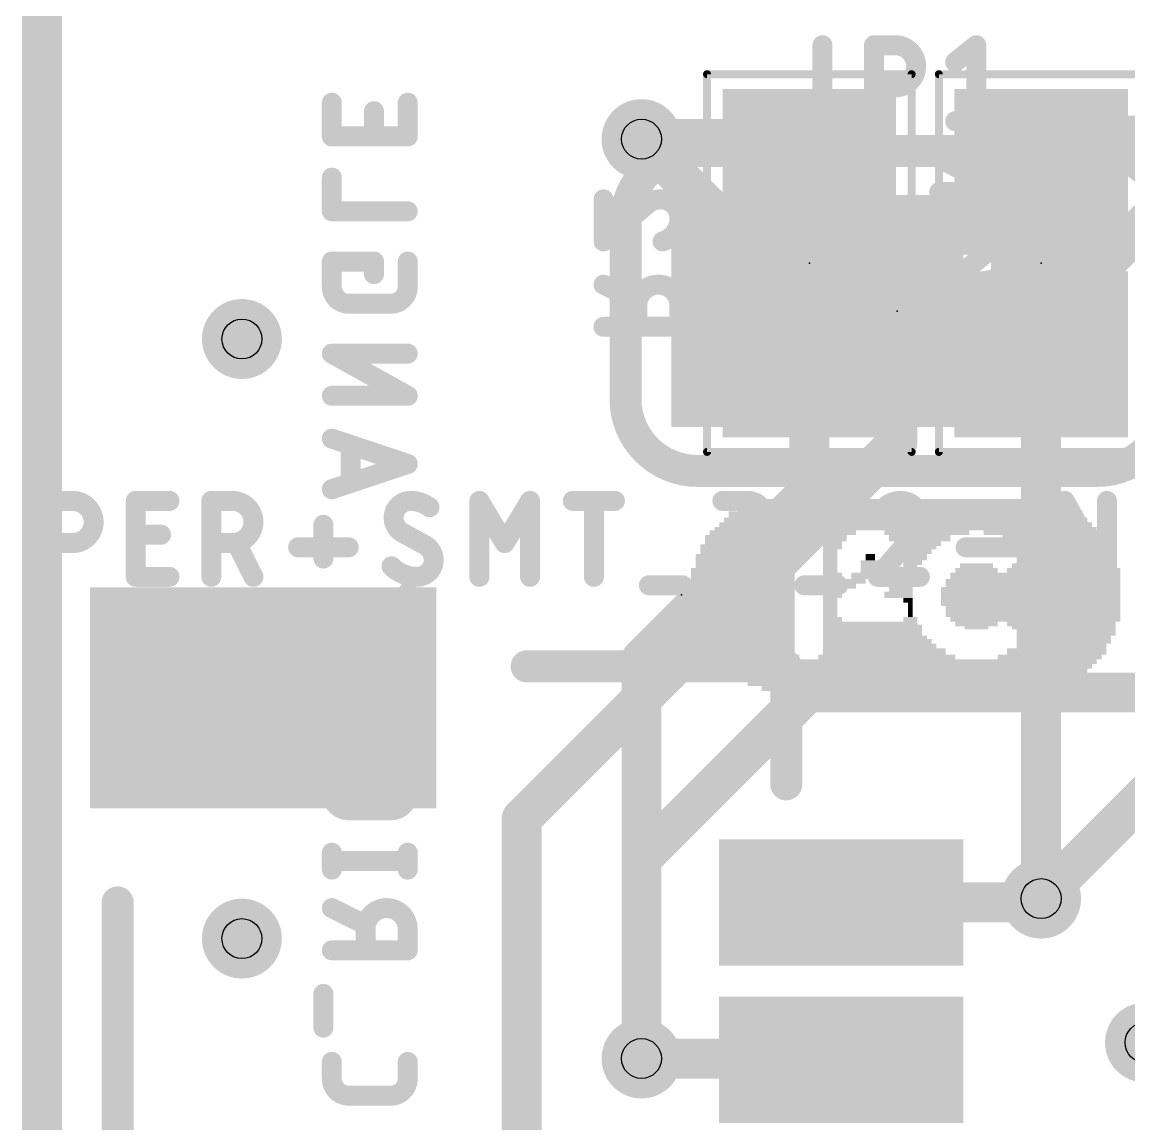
# Model space of a CAD drawing. Extents: x -28.7 to 57.9, y -15.3 to 34.1.
# Drawn here: x -0.13 to 6.91, y 12.79 to 19.79 of the extents above; entities that cross this region are included whole.
import ezdxf

# ---------------------------------------------------------------- set-up
doc = ezdxf.new("R2010")
doc.units = 0
for name, color, linetype in [('1', 12, 'CONTINUOUS'), ('16', 53, 'CONTINUOUS'), ('18', 110, 'CONTINUOUS'), ('20', 53, 'CONTINUOUS'), ('21', 41, 'CONTINUOUS'), ('22', 40, 'CONTINUOUS'), ('23', 53, 'CONTINUOUS'), ('24', 53, 'CONTINUOUS'), ('25', 253, 'CONTINUOUS'), ('26', 253, 'CONTINUOUS'), ('27', 253, 'CONTINUOUS'), ('28', 253, 'CONTINUOUS'), ('29', 253, 'CONTINUOUS'), ('30', 253, 'CONTINUOUS'), ('32', 253, 'CONTINUOUS'), ('36', 253, 'CONTINUOUS'), ('40', 132, 'CONTINUOUS'), ('44', 253, 'CONTINUOUS'), ('52', 253, 'CONTINUOUS')]:
    doc.layers.add(name, color=color, linetype=linetype)

# ---------------------------------------------------------------- blocks, each defined once
blk = doc.blocks.new('RECT')
blk.add_solid([(-0.5, -0.5), (0.5, -0.5), (-0.5, 0.5), (0.5, 0.5)])
blk = doc.blocks.new('ROUNDV')
at = {"const_width": 0.5}
blk.add_lwpolyline([(0, -0.25, 1), (0, 0.25, 1), (0, -0.25)], format="xyb", dxfattribs=at)

msp = doc.modelspace()

# ---------------------------------------------------------------- linework, layer by layer
at = {"layer": '1', "const_width": 0.254}
for points in [[(0, 0), (0, 25.4)], [(4.4196, 18.4404), (3.81, 19.05)], [(6.4516, 17.9578), (7.366, 18.8722)], [(4.4196, 17.9578), (4.4196, 18.4404)], [(5.4356, 17.9578), (4.4196, 17.9578)], [(5.4356, 17.9578), (4.4196, 17.9578)], [(5.4356, 17.9578), (4.4196, 17.9578)], [(5.4356, 17.9578), (6.4516, 17.9578)], [(5.4356, 17.9578), (6.4516, 17.9578)], [(5.4356, 17.9578), (5.4356, 17.1196)], [(5.4356, 17.1196), (3.048, 14.732)], [(4.8658, 15.5338), (3.81, 14.478)], [(11.3902, 15.5338), (4.8658, 15.5338)], [(7.0502, 14.9242), (6.35, 14.224)], [(3.048, 14.732), (3.048, 12.446)], [(3.81, 14.478), (3.81, 13.208)]]:
    msp.add_lwpolyline(points, dxfattribs=at)
at = {"layer": '1', "const_width": 0.127}
for points in [[(3.8549, 19.0949, 1), (3.7651, 19.0051)], [(4.4831, 18.4404, 1), (4.3561, 18.4404)], [(4.3747, 18.3955, 1), (4.4645, 18.4853)], [(4.4196, 18.0213, 1), (4.4196, 17.8943)], [(4.4196, 18.0213, 1), (4.4196, 17.8943)], [(4.4196, 18.0213, 1), (4.4196, 17.8943)], [(5.4356, 18.0213, 1), (5.4356, 17.8943)], [(5.4356, 18.0213, 1), (5.4356, 17.8943)], [(5.4991, 17.9578, 1), (5.3721, 17.9578)], [(5.4356, 17.8943, 1), (5.4356, 18.0213)], [(5.4356, 17.8943, 1), (5.4356, 18.0213)], [(5.4356, 17.8943, 1), (5.4356, 18.0213)], [(6.4516, 17.8943, 1), (6.4516, 18.0213)], [(6.4516, 17.8943, 1), (6.4516, 18.0213)], [(4.3561, 17.9578, 1), (4.4831, 17.9578)], [(6.4067, 18.0027, 1), (6.4965, 17.9129)], [(5.4805, 17.0747, 1), (5.3907, 17.1645)], [(5.3721, 17.1196, 1), (5.4991, 17.1196)], [(4.8658, 15.5973, 1), (4.8658, 15.4703)], [(4.9107, 15.4888, 1), (4.8208, 15.5787)], [(3.1115, 14.732, 1), (2.9845, 14.732)], [(3.0031, 14.7769, 1), (3.0929, 14.6871)], [(3.8735, 14.478, 1), (3.7465, 14.478)], [(3.7651, 14.5229, 1), (3.8549, 14.4331)], [(6.3051, 14.2689, 1), (6.3949, 14.1791)], [(3.7465, 13.208, 1), (3.8735, 13.208)]]:
    msp.add_lwpolyline(points, format="xyb", dxfattribs=at)
at = {"layer": '16', "const_width": 0.254}
for points in [[(0, 0), (0, 25.4)], [(3.81, 19.05), (4.6694, 19.05)], [(4.6694, 19.05), (4.8768, 18.8426)], [(6.5786, 19.0712), (6.35, 18.8426)], [(7.3448, 19.0712), (6.5786, 19.0712)], [(4.8768, 17.6826), (4.8768, 16.8148)], [(6.35, 17.6826), (6.35, 14.224)], [(4.8768, 16.8148), (3.81, 15.748)], [(3.81, 15.748), (3.81, 13.208)], [(6.326, 14.2), (5.08, 14.2)], [(6.35, 14.224), (6.326, 14.2)], [(3.81, 13.208), (5.072, 13.208)], [(5.072, 13.208), (5.08, 13.2)]]:
    msp.add_lwpolyline(points, dxfattribs=at)
at = {"layer": '16', "const_width": 0.127}
for points in [[(3.81, 19.1135, 1), (3.81, 18.9865)], [(4.7143, 19.0949, 1), (4.6245, 19.0051)], [(4.6694, 18.9865, 1), (4.6694, 19.1135)], [(6.5786, 19.1347, 1), (6.5786, 19.0077)], [(6.6235, 19.0263, 1), (6.5337, 19.1161)], [(4.8319, 18.7977, 1), (4.9217, 18.8875)], [(6.3051, 18.8875, 1), (6.3949, 18.7977)], [(4.9403, 17.6826, 1), (4.8133, 17.6826)], [(6.4135, 17.6826, 1), (6.2865, 17.6826)], [(4.9217, 16.7699, 1), (4.8319, 16.8597)], [(4.8133, 16.8148, 1), (4.9403, 16.8148)], [(3.8735, 15.748, 1), (3.7465, 15.748)], [(3.7651, 15.7929, 1), (3.8549, 15.7031)], [(5.08, 14.2635, 1), (5.08, 14.1365)], [(6.2811, 14.2449, 1), (6.3709, 14.1551)], [(6.2865, 14.224, 1), (6.4135, 14.224)], [(6.3949, 14.1791, 1), (6.3051, 14.2689)], [(6.326, 14.1365, 1), (6.326, 14.2635)], [(3.81, 13.2715, 1), (3.81, 13.1445)], [(5.1169, 13.2529, 1), (5.0271, 13.1631)], [(5.0351, 13.1551, 1), (5.1249, 13.2449)], [(5.072, 13.1445, 1), (5.072, 13.2715)], [(3.7465, 13.208, 1), (3.8735, 13.208)]]:
    msp.add_lwpolyline(points, format="xyb", dxfattribs=at)
at = {"layer": '20', "const_width": 0.2032}
msp.add_lwpolyline([(0, 25.4), (0, 0)], dxfattribs=at)
at = {"layer": '21'}
for points, const_width in [([(4.1656, 18.9738, 0.4142), (3.7084, 18.5166)], 0.2032), ([(4.1656, 19.0246, 1), (4.1656, 18.923)], 0.1016), ([(4.1656, 18.923, 1), (4.1656, 19.0246)], 0.1016), ([(7.1628, 18.5166, 0.4142), (6.7056, 18.9738)], 0.2032), ([(6.7056, 19.0246, 1), (6.7056, 18.923)], 0.1016), ([(6.7056, 18.923, 1), (6.7056, 19.0246)], 0.1016), ([(3.7592, 18.5166, 1), (3.6576, 18.5166)], 0.1016), ([(3.6576, 18.5166, 1), (3.7592, 18.5166)], 0.1016), ([(3.7084, 17.399, 0.4142), (4.1656, 16.9418)], 0.2032), ([(3.7592, 17.399, 1), (3.6576, 17.399)], 0.1016), ([(3.6576, 17.399, 1), (3.7592, 17.399)], 0.1016), ([(6.7056, 16.9418, 0.4142), (7.1628, 17.399)], 0.2032), ([(4.1656, 16.9926, 1), (4.1656, 16.891)], 0.1016), ([(4.1656, 16.891, 1), (4.1656, 16.9926)], 0.1016), ([(6.7056, 16.9926, 1), (6.7056, 16.891)], 0.1016), ([(6.7056, 16.891, 1), (6.7056, 16.9926)], 0.1016)]:
    msp.add_lwpolyline(points, format="xyb", dxfattribs=dict(at, const_width=const_width))
at = {"layer": '21', "const_width": 0.2032}
for points in [[(4.1656, 18.9738), (6.7056, 18.9738)], [(3.7084, 17.399), (3.7084, 18.5166)], [(6.7056, 16.9418), (4.1656, 16.9418)]]:
    msp.add_lwpolyline(points, dxfattribs=at)
at = {"layer": '22', "const_width": 0.2032}
for points in [[(4.73, 15.7), (3.08, 15.7)], [(4.73, 14.95), (4.73, 15.7)], [(0.48, 11.2), (0.48, 14.2)]]:
    msp.add_lwpolyline(points, dxfattribs=at)
at = {"layer": '22', "const_width": 0.1016}
for points in [[(3.08, 15.7508, 1), (3.08, 15.6492)], [(4.7808, 15.7, 1), (4.6792, 15.7)], [(4.73, 15.6492, 1), (4.73, 15.7508)], [(4.6792, 14.95, 1), (4.7808, 14.95)], [(0.5308, 14.2, 1), (0.4292, 14.2)]]:
    msp.add_lwpolyline(points, format="xyb", dxfattribs=at)
at = {"layer": '23'}
for p in [(5.4356, 17.9578), (4.064, 16.1544)]:
    msp.add_point(p, dxfattribs=at)
at = {"layer": '24'}
for p in [(4.8768, 18.2626), (6.35, 18.2626)]:
    msp.add_point(p, dxfattribs=at)
at = {"layer": '25'}
for points, const_width in [([(4.992, 19.6469, 1), (4.9285, 19.6469)], 0.0635), ([(5.3197, 19.6469, 1), (5.2562, 19.6469)], 0.0635), ([(5.288, 19.6787, 1), (5.288, 19.6152)], 0.0635), ([(5.422, 19.3788, 1), (5.422, 19.6469)], 0.127), ([(5.422, 19.6787, 1), (5.422, 19.6152)], 0.0635), ([(5.422, 19.6152, 1), (5.422, 19.6787)], 0.0635), ([(5.9695, 19.6469, 1), (5.906, 19.6469)], 0.0635), ([(5.9576, 19.6221, 1), (5.9179, 19.6717)], 0.0635), ([(5.7839, 19.5644, 1), (5.8235, 19.5149)], 0.0635), ([(5.288, 19.4105, 1), (5.288, 19.347)], 0.0635), ([(5.422, 19.4105, 1), (5.422, 19.347)], 0.0635), ([(5.422, 19.347, 1), (5.422, 19.4105)], 0.0635), ([(4.853, 19.1643, 0.4142), (4.9603, 19.2715)], 0.127), ([(4.992, 19.2715, 1), (4.9285, 19.2715)], 0.0635), ([(4.9285, 19.2715, 1), (4.992, 19.2715)], 0.0635), ([(4.7994, 19.196, 1), (4.7994, 19.1326)], 0.0635), ([(4.853, 19.196, 1), (4.853, 19.1326)], 0.0635), ([(4.853, 19.1326, 1), (4.853, 19.196)], 0.0635), ([(5.8037, 19.196, 1), (5.8037, 19.1326)], 0.0635), ([(6.0718, 19.1326, 1), (6.0718, 19.196)], 0.0635), ([(5.2562, 19.1643, 1), (5.3197, 19.1643)], 0.0635), ([(5.906, 19.1643, 1), (5.9695, 19.1643)], 0.0635)]:
    msp.add_lwpolyline(points, format="xyb", dxfattribs=dict(at, const_width=const_width))
at = {"layer": '25', "const_width": 0.127}
for points in [[(4.9603, 19.6469), (4.9603, 19.2715)], [(5.288, 19.1643), (5.288, 19.6469)], [(5.288, 19.6469), (5.422, 19.6469)], [(5.8037, 19.5397), (5.9377, 19.6469)], [(5.9377, 19.6469), (5.9377, 19.1643)], [(5.422, 19.3788), (5.288, 19.3788)], [(4.853, 19.1643), (4.7994, 19.1643)], [(5.8037, 19.1643), (6.0718, 19.1643)]]:
    msp.add_lwpolyline(points, dxfattribs=at)
at = {"layer": '26', "const_width": 0.127}
for points in [[(3.5687, 18.3997), (3.5687, 18.6678)], [(5.0419, 18.3997), (5.0419, 18.6678)], [(3.8368, 18.6276), (3.5687, 18.3997)], [(5.5245, 18.5337), (5.0419, 18.5337)], [(5.4173, 18.3997), (5.5245, 18.5337)], [(3.5687, 18.1255), (3.7832, 18.0183)], [(5.0419, 18.1255), (5.2564, 18.0183)], [(3.7832, 17.9915), (3.7832, 17.8574)], [(4.0513, 17.8574), (4.0513, 17.9915)], [(5.2564, 17.9915), (5.2564, 17.8574)], [(5.5245, 17.8574), (5.5245, 17.9915)], [(3.5687, 17.8574), (4.0513, 17.8574)], [(5.0419, 17.8574), (5.5245, 17.8574)]]:
    msp.add_lwpolyline(points, dxfattribs=at)
at = {"layer": '26'}
for points, const_width in [([(3.6005, 18.6678, 1), (3.537, 18.6678)], 0.0635), ([(3.9306, 18.6678, 0.2053), (3.8368, 18.6276)], 0.127), ([(4.0513, 18.5471, 0.4142), (3.9306, 18.6678)], 0.127), ([(3.9306, 18.6995, 1), (3.9306, 18.636)], 0.0635), ([(3.9306, 18.636, 1), (3.9306, 18.6995)], 0.0635), ([(5.0736, 18.6678, 1), (5.0102, 18.6678)], 0.0635), ([(3.8138, 18.6495, 1), (3.8598, 18.6057)], 0.0635), ([(3.8574, 18.6034, 1), (3.8162, 18.6518)], 0.0635), ([(3.9441, 18.3997, 0.3252), (4.0513, 18.5471)], 0.127), ([(4.083, 18.5471, 1), (4.0196, 18.5471)], 0.0635), ([(4.0196, 18.5471, 1), (4.083, 18.5471)], 0.0635), ([(5.0419, 18.5655, 1), (5.0419, 18.502)], 0.0635), ([(5.5493, 18.5139, 1), (5.4997, 18.5536)], 0.0635), ([(5.5245, 18.502, 1), (5.5245, 18.5655)], 0.0635), ([(3.5481, 18.4239, 1), (3.5893, 18.3755)], 0.0635), ([(3.537, 18.3997, 1), (3.6005, 18.3997)], 0.0635), ([(3.9343, 18.4299, 1), (3.9538, 18.3695)], 0.0635), ([(5.0102, 18.3997, 1), (5.0736, 18.3997)], 0.0635), ([(5.3925, 18.4195, 1), (5.442, 18.3798)], 0.0635), ([(3.5829, 18.1539, 1), (3.5545, 18.0971)], 0.0635), ([(4.0513, 17.9915, 1), (3.7832, 17.9915)], 0.127), ([(5.0561, 18.1539, 1), (5.0277, 18.0971)], 0.0635), ([(5.5245, 17.9915, 1), (5.2564, 17.9915)], 0.127), ([(3.8149, 17.9915, 1), (3.7514, 17.9915)], 0.0635), ([(3.7514, 17.9915, 1), (3.8149, 17.9915)], 0.0635), ([(3.769, 17.9899, 1), (3.7974, 18.0467)], 0.0635), ([(4.0831, 17.9915, 1), (4.0196, 17.9915)], 0.0635), ([(4.0196, 17.9915, 1), (4.0831, 17.9915)], 0.0635), ([(5.2881, 17.9915, 1), (5.2246, 17.9915)], 0.0635), ([(5.2246, 17.9915, 1), (5.2881, 17.9915)], 0.0635), ([(5.2422, 17.9899, 1), (5.2706, 18.0467)], 0.0635), ([(5.5563, 17.9915, 1), (5.4928, 17.9915)], 0.0635), ([(5.4928, 17.9915, 1), (5.5563, 17.9915)], 0.0635), ([(3.5687, 17.8892, 1), (3.5687, 17.8257)], 0.0635), ([(3.7514, 17.8574, 1), (3.8149, 17.8574)], 0.0635), ([(4.0196, 17.8574, 1), (4.0831, 17.8574)], 0.0635), ([(4.0513, 17.8257, 1), (4.0513, 17.8892)], 0.0635), ([(5.0419, 17.8892, 1), (5.0419, 17.8257)], 0.0635), ([(5.2246, 17.8574, 1), (5.2881, 17.8574)], 0.0635), ([(5.4928, 17.8574, 1), (5.5563, 17.8574)], 0.0635), ([(5.5245, 17.8257, 1), (5.5245, 17.8892)], 0.0635)]:
    msp.add_lwpolyline(points, format="xyb", dxfattribs=dict(at, const_width=const_width))
at = {"layer": '27', "const_width": 0.127}
for points in [[(0.0595, 16.2687), (0.0595, 16.7513)], [(0.0595, 16.7513), (0.1935, 16.7513)], [(0.5954, 16.2687), (0.5954, 16.7513)], [(0.5954, 16.7513), (0.8099, 16.7513)], [(1.0753, 16.2687), (1.0753, 16.7513)], [(1.0753, 16.7513), (1.2094, 16.7513)], [(2.7795, 16.2687), (2.7795, 16.7513)], [(2.7795, 16.7513), (2.9404, 16.4832)], [(2.9404, 16.4832), (3.1012, 16.7513)], [(3.1012, 16.7513), (3.1012, 16.2687)], [(3.3732, 16.7513), (3.6414, 16.7513)], [(3.5073, 16.2687), (3.5073, 16.7513)], [(4.3242, 16.7513), (4.4851, 16.7513)], [(6.5005, 16.2687), (6.5005, 16.7513)], [(6.5005, 16.7513), (6.7686, 16.2687)], [(6.7686, 16.2687), (6.7686, 16.7513)], [(2.4356, 16.4698), (2.2881, 16.5502)], [(0.1935, 16.4832), (0.0595, 16.4832)], [(0.5954, 16.5368), (0.7563, 16.5368)], [(1.2094, 16.4832), (1.0753, 16.4832)], [(1.3434, 16.2687), (1.2362, 16.4832)], [(4.4851, 16.5368), (4.3778, 16.5368)], [(5.5396, 16.5368), (5.3117, 16.2687)], [(1.6274, 16.4564), (1.9491, 16.4564)], [(5.8701, 16.4564), (6.1919, 16.4564)], [(0.8099, 16.2687), (0.5954, 16.2687)], [(4.3242, 16.2687), (4.4583, 16.2687)], [(5.3117, 16.2687), (5.5799, 16.2687)], [(3.8572, 16.2151), (4.0717, 16.2151)], [(4.8448, 16.2151), (5.0593, 16.2151)]]:
    msp.add_lwpolyline(points, dxfattribs=at)
at = {"layer": '27'}
for points, const_width in [([(0.0912, 16.7513, 1), (0.0277, 16.7513)], 0.0635), ([(0.0595, 16.783, 1), (0.0595, 16.7196)], 0.0635), ([(0.1935, 16.4832, 1), (0.1935, 16.7513)], 0.127), ([(0.1935, 16.783, 1), (0.1935, 16.7196)], 0.0635), ([(0.1935, 16.7196, 1), (0.1935, 16.783)], 0.0635), ([(0.5954, 16.783, 1), (0.5954, 16.7196)], 0.0635), ([(0.6272, 16.7513, 1), (0.5637, 16.7513)], 0.0635), ([(0.8099, 16.7196, 1), (0.8099, 16.783)], 0.0635), ([(1.0753, 16.783, 1), (1.0753, 16.7196)], 0.0635), ([(1.1071, 16.7513, 1), (1.0436, 16.7513)], 0.0635), ([(1.2094, 16.4832, 1), (1.2094, 16.7513)], 0.127), ([(1.2094, 16.783, 1), (1.2094, 16.7196)], 0.0635), ([(1.2094, 16.7196, 1), (1.2094, 16.783)], 0.0635), ([(2.3418, 16.7513, 0.4142), (2.2345, 16.6441)], 0.127), ([(2.4624, 16.7111, 0.1623), (2.3418, 16.7513)], 0.127), ([(2.3418, 16.783, 1), (2.3417, 16.7196)], 0.0635), ([(2.3417, 16.7195, 1), (2.3418, 16.783)], 0.0635), ([(2.8113, 16.7513, 1), (2.7478, 16.7513)], 0.0635), ([(2.8067, 16.7676, 1), (2.7523, 16.735)], 0.0635), ([(3.133, 16.7513, 1), (3.0695, 16.7513)], 0.0635), ([(3.1285, 16.735, 1), (3.074, 16.7676)], 0.0635), ([(3.3732, 16.783, 1), (3.3732, 16.7196)], 0.0635), ([(3.539, 16.7513, 1), (3.4755, 16.7513)], 0.0635), ([(3.6414, 16.7196, 1), (3.6414, 16.783)], 0.0635), ([(4.3242, 16.783, 1), (4.3242, 16.7196)], 0.0635), ([(4.4851, 16.5368, 1), (4.4851, 16.7513)], 0.127), ([(4.4851, 16.783, 1), (4.4851, 16.7196)], 0.0635), ([(4.4851, 16.7196, 1), (4.4851, 16.783)], 0.0635), ([(5.4592, 16.7513, 0.3252), (5.3117, 16.6441)], 0.127), ([(5.5799, 16.6306, 0.4142), (5.4592, 16.7513)], 0.127), ([(5.4592, 16.783, 1), (5.4592, 16.7195)], 0.0635), ([(5.4592, 16.7196, 1), (5.4592, 16.783)], 0.0635), ([(6.5322, 16.7513, 1), (6.4687, 16.7513)], 0.0635), ([(6.5282, 16.7667, 1), (6.4727, 16.7359)], 0.0635), ([(6.8003, 16.7513, 1), (6.7368, 16.7513)], 0.0635), ([(2.4433, 16.6857, 1), (2.4815, 16.7365)], 0.0635), ([(2.2345, 16.6441, 0.2656), (2.2881, 16.5502)], 0.127), ([(2.2663, 16.6441, 1), (2.2028, 16.6441)], 0.0635), ([(2.2028, 16.6441, 1), (2.2663, 16.6441)], 0.0635), ([(5.2815, 16.6538, 1), (5.3419, 16.6343)], 0.0635), ([(5.5396, 16.5368, 0.2053), (5.5799, 16.6306)], 0.127), ([(5.6116, 16.6306, 1), (5.5481, 16.6306)], 0.0635), ([(2.3033, 16.5781, 1), (2.2729, 16.5223)], 0.0635), ([(2.272, 16.5229, 1), (2.3042, 16.5776)], 0.0635), ([(5.5481, 16.6306, 1), (5.6116, 16.6306)], 0.0635), ([(0.0595, 16.5149, 1), (0.0595, 16.4514)], 0.0635), ([(0.1935, 16.5149, 1), (0.1935, 16.4514)], 0.0635), ([(0.1935, 16.4514, 1), (0.1935, 16.5149)], 0.0635), ([(0.5954, 16.5686, 1), (0.5954, 16.5051)], 0.0635), ([(0.7563, 16.5051, 1), (0.7563, 16.5686)], 0.0635), ([(1.0753, 16.5149, 1), (1.0753, 16.4514)], 0.0635), ([(1.2094, 16.5149, 1), (1.2094, 16.4514)], 0.0635), ([(1.2646, 16.4974, 1), (1.2078, 16.469)], 0.0635), ([(1.2094, 16.4514, 1), (1.2094, 16.5149)], 0.0635), ([(2.4892, 16.3759, 0.2656), (2.4356, 16.4698)], 0.127), ([(2.4517, 16.4971, 1), (2.4195, 16.4424)], 0.0635), ([(4.3778, 16.5686, 1), (4.3778, 16.5051)], 0.0635), ([(4.4583, 16.5686, 1), (4.4583, 16.5051)], 0.0635), ([(4.4583, 16.2687, 1), (4.4583, 16.5368)], 0.127), ([(4.4851, 16.5686, 1), (4.4851, 16.5051)], 0.0635), ([(4.4851, 16.5051, 1), (4.4851, 16.5686)], 0.0635), ([(5.5177, 16.5598, 1), (5.5615, 16.5138)], 0.0635), ([(5.5638, 16.5162, 1), (5.5154, 16.5574)], 0.0635), ([(1.6274, 16.4881, 1), (1.6274, 16.4246)], 0.0635), ([(1.9491, 16.4246, 1), (1.9491, 16.4881)], 0.0635), ([(2.4204, 16.4419, 1), (2.4508, 16.4977)], 0.0635), ([(2.9131, 16.4995, 1), (2.9676, 16.4669)], 0.0635), ([(2.9131, 16.4669, 1), (2.9676, 16.4995)], 0.0635), ([(5.8701, 16.4881, 1), (5.8701, 16.4246)], 0.0635), ([(6.1919, 16.4246, 1), (6.1919, 16.4881)], 0.0635), ([(2.2211, 16.3357, 0.2), (2.382, 16.2687)], 0.127), ([(2.2436, 16.3581, 1), (2.1986, 16.3134)], 0.0635), ([(2.382, 16.2687, 0.4142), (2.4892, 16.3759)], 0.127), ([(2.521, 16.3759, 1), (2.4575, 16.3759)], 0.0635), ([(2.4575, 16.3759, 1), (2.521, 16.3759)], 0.0635), ([(0.5954, 16.3004, 1), (0.5954, 16.237)], 0.0635), ([(0.8099, 16.237, 1), (0.8099, 16.3004)], 0.0635), ([(2.382, 16.3004, 1), (2.382, 16.237)], 0.0635), ([(2.382, 16.237, 1), (2.382, 16.3004)], 0.0635), ([(4.3242, 16.3004, 1), (4.3242, 16.237)], 0.0635), ([(4.4583, 16.3004, 1), (4.4583, 16.237)], 0.0635), ([(4.4583, 16.237, 1), (4.4583, 16.3004)], 0.0635), ([(5.3117, 16.3004, 1), (5.3117, 16.237)], 0.0635), ([(5.2876, 16.2893, 1), (5.3359, 16.2481)], 0.0635), ([(5.5799, 16.237, 1), (5.5799, 16.3004)], 0.0635), ([(0.0277, 16.2687, 1), (0.0912, 16.2687)], 0.0635), ([(0.5637, 16.2687, 1), (0.6272, 16.2687)], 0.0635), ([(1.0436, 16.2687, 1), (1.1071, 16.2687)], 0.0635), ([(1.315, 16.2545, 1), (1.3718, 16.2829)], 0.0635), ([(2.7478, 16.2687, 1), (2.8113, 16.2687)], 0.0635), ([(3.0695, 16.2687, 1), (3.133, 16.2687)], 0.0635), ([(3.4755, 16.2687, 1), (3.539, 16.2687)], 0.0635), ([(3.8572, 16.2468, 1), (3.8572, 16.1833)], 0.0635), ([(4.0717, 16.1833, 1), (4.0717, 16.2468)], 0.0635), ([(4.8448, 16.2468, 1), (4.8448, 16.1833)], 0.0635), ([(5.0593, 16.1833, 1), (5.0593, 16.2468)], 0.0635), ([(6.4687, 16.2687, 1), (6.5322, 16.2687)], 0.0635), ([(6.7368, 16.2687, 1), (6.8003, 16.2687)], 0.0635), ([(6.7408, 16.2533, 1), (6.7963, 16.2841)], 0.0635)]:
    msp.add_lwpolyline(points, format="xyb", dxfattribs=dict(at, const_width=const_width))
at = {"layer": '28', "const_width": 0.127}
for points in [[(1.8415, 19.2813), (1.8415, 19.0669)], [(2.1096, 19.0669), (2.1096, 19.2277)], [(2.3241, 19.0669), (2.3241, 19.2813)], [(1.8415, 19.0669), (2.3241, 19.0669)], [(5.7023, 18.9286), (5.9302, 18.8079)], [(6.024, 18.9286), (5.8632, 18.7141)], [(1.8415, 18.5914), (1.8415, 18.8059)], [(5.7023, 18.7141), (6.1849, 18.7141)], [(2.3241, 18.5914), (1.8415, 18.5914)], [(5.8095, 18.172), (6.0777, 18.3865)], [(2.1096, 18.2723), (1.8415, 18.2723)], [(1.8415, 18.2723), (1.8415, 18.1114)], [(2.1096, 18.1919), (2.1096, 18.2723)], [(2.3241, 18.1114), (2.3241, 18.2723)], [(1.9487, 18.0042), (2.2169, 18.0042)], [(5.7023, 17.5966), (5.7023, 17.8647)], [(2.3241, 17.419), (1.8415, 17.6871)], [(1.8415, 17.6871), (2.3241, 17.6871)], [(6.1849, 17.7307), (5.7023, 17.7307)], [(6.0777, 17.5966), (6.1849, 17.7307)], [(1.8415, 17.419), (2.3241, 17.419)], [(2.3241, 16.9861), (1.8415, 17.147)], [(1.9622, 17.1068), (1.9622, 16.8655)], [(1.8415, 16.8253), (2.3241, 16.9861)], [(1.7879, 16.3851), (1.7879, 16.5996)], [(2.3241, 15.9011), (2.3241, 16.1692)], [(1.8415, 16.0351), (2.3241, 16.0351)], [(2.3241, 15.6389), (1.8415, 15.6389)], [(2.1096, 15.3707), (2.1096, 15.6389)], [(1.8415, 15.3707), (2.3241, 15.3707)], [(2.1096, 15.0536), (1.8415, 15.0536)], [(1.8415, 15.0536), (1.8415, 14.8928)], [(2.1096, 14.9732), (2.1096, 15.0536)], [(2.3241, 14.8928), (2.3241, 15.0536)], [(1.9487, 14.7855), (2.2169, 14.7855)], [(1.8415, 14.4088), (1.8415, 14.516)], [(2.3241, 14.4088), (2.3241, 14.516)], [(2.3241, 14.4624), (1.8415, 14.4624)], [(1.8415, 14.1639), (2.056, 14.0567)], [(2.056, 14.0298), (2.056, 13.8958)], [(2.3241, 13.8958), (2.3241, 14.0298)], [(1.8415, 13.8958), (2.3241, 13.8958)], [(1.7879, 13.4042), (1.7879, 13.6187)], [(1.8415, 13.1866), (1.8415, 13.0794)], [(2.3241, 13.0794), (2.3241, 13.1866)], [(1.9487, 12.9722), (2.2169, 12.9722)]]:
    msp.add_lwpolyline(points, dxfattribs=at)
at = {"layer": '28'}
for points, const_width in [([(1.8733, 19.2813, 1), (1.8098, 19.2813)], 0.0635), ([(2.1414, 19.2277, 1), (2.0779, 19.2277)], 0.0635), ([(2.3559, 19.2813, 1), (2.2923, 19.2813)], 0.0635), ([(1.8415, 19.0986, 1), (1.8415, 19.0351)], 0.0635), ([(1.8098, 19.0669, 1), (1.8733, 19.0669)], 0.0635), ([(2.0779, 19.0669, 1), (2.1414, 19.0669)], 0.0635), ([(2.2923, 19.0669, 1), (2.3559, 19.0669)], 0.0635), ([(2.3241, 19.0351, 1), (2.3241, 19.0986)], 0.0635), ([(5.7172, 18.9567, 1), (5.6874, 18.9005)], 0.0635), ([(6.0494, 18.9095, 1), (5.9986, 18.9476)], 0.0635), ([(1.8733, 18.8059, 1), (1.8098, 18.8059)], 0.0635), ([(5.9153, 18.7799, 1), (5.945, 18.836)], 0.0635), ([(5.7023, 18.7459, 1), (5.7023, 18.6824)], 0.0635), ([(5.8378, 18.7332, 1), (5.8886, 18.6951)], 0.0635), ([(6.1849, 18.6824, 1), (6.1849, 18.7459)], 0.0635), ([(1.8415, 18.6231, 1), (1.8415, 18.5596)], 0.0635), ([(2.3241, 18.5596, 1), (2.3241, 18.6231)], 0.0635), ([(1.8098, 18.5914, 1), (1.8733, 18.5914)], 0.0635), ([(5.7693, 18.3731, 0.3205), (5.7023, 18.2793)], 0.127), ([(5.9436, 18.4133, 0.1139), (5.7693, 18.3731)], 0.127), ([(5.7554, 18.4017, 1), (5.7832, 18.3446)], 0.0635), ([(5.7796, 18.3431, 1), (5.759, 18.4032)], 0.0635), ([(5.9436, 18.4451, 1), (5.9436, 18.3816)], 0.0635), ([(6.1179, 18.3731, 0.1139), (5.9436, 18.4133)], 0.127), ([(5.9436, 18.3816, 1), (5.9436, 18.4451)], 0.0635), ([(6.0975, 18.3617, 1), (6.0578, 18.4113)], 0.0635), ([(6.1282, 18.4032, 1), (6.1076, 18.3431)], 0.0635), ([(6.1849, 18.2793, 0.3205), (6.1179, 18.3731)], 0.127), ([(6.104, 18.3446, 1), (6.1318, 18.4017)], 0.0635), ([(1.8415, 18.3041, 1), (1.8415, 18.2406)], 0.0635), ([(1.8733, 18.2723, 1), (1.8098, 18.2723)], 0.0635), ([(2.1414, 18.2723, 1), (2.0779, 18.2723)], 0.0635), ([(2.1096, 18.2406, 1), (2.1096, 18.3041)], 0.0635), ([(2.3559, 18.2723, 1), (2.2923, 18.2723)], 0.0635), ([(5.7023, 18.2793, 0.3205), (5.7693, 18.1854)], 0.127), ([(5.734, 18.2793, 1), (5.6706, 18.2793)], 0.0635), ([(5.6706, 18.2793, 1), (5.734, 18.2793)], 0.0635), ([(6.1179, 18.1854, 0.3205), (6.1849, 18.2793)], 0.127), ([(6.2166, 18.2793, 1), (6.1532, 18.2793)], 0.0635), ([(6.1532, 18.2793, 1), (6.2166, 18.2793)], 0.0635), ([(2.0779, 18.1919, 1), (2.1414, 18.1919)], 0.0635), ([(5.7832, 18.214, 1), (5.7554, 18.1569)], 0.0635), ([(5.7693, 18.1854, 0.1139), (5.9436, 18.1452)], 0.127), ([(5.759, 18.1554, 1), (5.7796, 18.2155)], 0.0635), ([(5.7897, 18.1968, 1), (5.8294, 18.1473)], 0.0635), ([(5.9436, 18.1452, 0.1139), (6.1179, 18.1854)], 0.127), ([(6.1076, 18.2155, 1), (6.1282, 18.1554)], 0.0635), ([(6.1318, 18.1569, 1), (6.104, 18.214)], 0.0635), ([(1.8415, 18.1114, 0.4142), (1.9487, 18.0042)], 0.127), ([(1.8733, 18.1114, 1), (1.8098, 18.1114)], 0.0635), ([(2.2169, 18.0042, 0.4142), (2.3241, 18.1114)], 0.127), ([(2.3558, 18.1114, 1), (2.2924, 18.1114)], 0.0635), ([(5.9436, 18.177, 1), (5.9436, 18.1135)], 0.0635), ([(5.9436, 18.1135, 1), (5.9436, 18.177)], 0.0635), ([(1.8098, 18.1114, 1), (1.8733, 18.1114)], 0.0635), ([(2.2923, 18.1114, 1), (2.3559, 18.1114)], 0.0635), ([(1.9487, 18.036, 1), (1.9487, 17.9725)], 0.0635), ([(1.9487, 17.9725, 1), (1.9487, 18.036)], 0.0635), ([(2.2169, 18.036, 1), (2.2169, 17.9725)], 0.0635), ([(2.2169, 17.9725, 1), (2.2169, 18.036)], 0.0635), ([(5.734, 17.8647, 1), (5.6706, 17.8647)], 0.0635), ([(1.8569, 17.7149, 1), (1.8261, 17.6593)], 0.0635), ([(1.8415, 17.7188, 1), (1.8415, 17.6553)], 0.0635), ([(2.3241, 17.6553, 1), (2.3241, 17.7188)], 0.0635), ([(5.7023, 17.7624, 1), (5.7023, 17.6989)], 0.0635), ([(6.2097, 17.7108, 1), (6.1601, 17.7505)], 0.0635), ([(6.1849, 17.6989, 1), (6.1849, 17.7624)], 0.0635), ([(5.6706, 17.5966, 1), (5.734, 17.5966)], 0.0635), ([(6.0529, 17.6164, 1), (6.1024, 17.5768)], 0.0635), ([(1.8415, 17.4507, 1), (1.8415, 17.3872)], 0.0635), ([(2.3087, 17.3912, 1), (2.3395, 17.4467)], 0.0635), ([(2.3241, 17.3872, 1), (2.3241, 17.4507)], 0.0635), ([(1.8515, 17.1771, 1), (1.8315, 17.1169)], 0.0635), ([(1.9939, 17.1068, 1), (1.9304, 17.1068)], 0.0635), ([(2.3341, 16.956, 1), (2.3141, 17.0162)], 0.0635), ([(2.3141, 16.956, 1), (2.3341, 17.0162)], 0.0635), ([(1.8315, 16.8554, 1), (1.8515, 16.7951)], 0.0635), ([(1.9304, 16.8655, 1), (1.9939, 16.8655)], 0.0635), ([(1.8196, 16.5996, 1), (1.7561, 16.5996)], 0.0635), ([(1.7561, 16.3851, 1), (1.8196, 16.3851)], 0.0635), ([(2.3559, 16.1692, 1), (2.2923, 16.1692)], 0.0635), ([(1.8415, 16.0669, 1), (1.8415, 16.0034)], 0.0635), ([(2.3241, 16.0034, 1), (2.3241, 16.0669)], 0.0635), ([(2.2923, 15.9011, 1), (2.3559, 15.9011)], 0.0635), ([(1.8415, 15.6706, 1), (1.8415, 15.6071)], 0.0635), ([(2.1414, 15.6389, 1), (2.0779, 15.6389)], 0.0635), ([(2.3241, 15.6071, 1), (2.3241, 15.6706)], 0.0635), ([(1.8415, 15.4025, 1), (1.8415, 15.339)], 0.0635), ([(2.3241, 15.339, 1), (2.3241, 15.4025)], 0.0635), ([(2.0779, 15.3707, 1), (2.1414, 15.3707)], 0.0635), ([(1.8415, 15.0854, 1), (1.8415, 15.0219)], 0.0635), ([(1.8733, 15.0536, 1), (1.8098, 15.0536)], 0.0635), ([(2.1414, 15.0536, 1), (2.0779, 15.0536)], 0.0635), ([(2.1096, 15.0219, 1), (2.1096, 15.0854)], 0.0635), ([(2.3559, 15.0536, 1), (2.2923, 15.0536)], 0.0635), ([(2.0779, 14.9732, 1), (2.1414, 14.9732)], 0.0635), ([(1.8415, 14.8928, 0.4142), (1.9487, 14.7855)], 0.127), ([(1.8733, 14.8928, 1), (1.8098, 14.8928)], 0.0635), ([(1.8098, 14.8928, 1), (1.8733, 14.8928)], 0.0635), ([(2.2169, 14.7855, 0.4142), (2.3241, 14.8928)], 0.127), ([(2.2923, 14.8928, 1), (2.3559, 14.8928)], 0.0635), ([(2.3558, 14.8928, 1), (2.2924, 14.8928)], 0.0635), ([(1.9487, 14.8173, 1), (1.9487, 14.7538)], 0.0635), ([(1.9487, 14.7538, 1), (1.9487, 14.8173)], 0.0635), ([(2.2169, 14.8173, 1), (2.2169, 14.7538)], 0.0635), ([(2.2169, 14.7538, 1), (2.2169, 14.8173)], 0.0635), ([(1.8733, 14.516, 1), (1.8098, 14.516)], 0.0635), ([(2.3559, 14.516, 1), (2.2923, 14.516)], 0.0635), ([(1.8415, 14.4941, 1), (1.8415, 14.4306)], 0.0635), ([(2.3241, 14.4306, 1), (2.3241, 14.4941)], 0.0635), ([(1.8098, 14.4088, 1), (1.8733, 14.4088)], 0.0635), ([(2.2923, 14.4088, 1), (2.3559, 14.4088)], 0.0635), ([(1.8557, 14.1923, 1), (1.8273, 14.1355)], 0.0635), ([(2.3241, 14.0298, 1), (2.056, 14.0298)], 0.127), ([(2.0877, 14.0298, 1), (2.0242, 14.0298)], 0.0635), ([(2.0418, 14.0283, 1), (2.0702, 14.0851)], 0.0635), ([(2.3559, 14.0298, 1), (2.2923, 14.0298)], 0.0635), ([(2.0242, 14.0298, 1), (2.0877, 14.0298)], 0.0635), ([(2.2923, 14.0298, 1), (2.3559, 14.0298)], 0.0635), ([(1.8415, 13.9275, 1), (1.8415, 13.864)], 0.0635), ([(2.3241, 13.864, 1), (2.3241, 13.9275)], 0.0635), ([(2.0242, 13.8958, 1), (2.0877, 13.8958)], 0.0635), ([(2.2923, 13.8958, 1), (2.3559, 13.8958)], 0.0635), ([(1.8196, 13.6187, 1), (1.7561, 13.6187)], 0.0635), ([(1.7561, 13.4042, 1), (1.8196, 13.4042)], 0.0635), ([(1.8733, 13.1866, 1), (1.8098, 13.1866)], 0.0635), ([(2.3559, 13.1866, 1), (2.2923, 13.1866)], 0.0635), ([(1.8415, 13.0794, 0.4142), (1.9487, 12.9722)], 0.127), ([(1.8733, 13.0794, 1), (1.8098, 13.0794)], 0.0635), ([(1.8098, 13.0794, 1), (1.8733, 13.0794)], 0.0635), ([(2.2169, 12.9722, 0.4142), (2.3241, 13.0794)], 0.127), ([(2.2923, 13.0794, 1), (2.3559, 13.0794)], 0.0635), ([(2.3558, 13.0794, 1), (2.2924, 13.0794)], 0.0635), ([(1.9487, 13.0039, 1), (1.9487, 12.9404)], 0.0635), ([(1.9487, 12.9404, 1), (1.9487, 13.0039)], 0.0635), ([(2.2169, 13.0039, 1), (2.2169, 12.9404)], 0.0635), ([(2.2169, 12.9404, 1), (2.2169, 13.0039)], 0.0635)]:
    msp.add_lwpolyline(points, format="xyb", dxfattribs=dict(at, const_width=const_width))
at = {"layer": '29', "const_width": 0.127}
for points in [[(4.7371, 18.0848), (5.1181, 18.0848)], [(4.7371, 17.8308), (4.7371, 18.0848)], [(4.7371, 18.034), (5.1181, 18.034)], [(5.1181, 18.0848), (5.1181, 17.8308)], [(5.7531, 18.0848), (6.1341, 18.0848)], [(5.7531, 17.8308), (5.7531, 18.0848)], [(5.7531, 18.034), (6.1341, 18.034)], [(6.1341, 18.0848), (6.1341, 17.8308)], [(4.7371, 17.907), (5.1181, 17.907)], [(5.7531, 17.907), (6.1341, 17.907)], [(5.1181, 17.8308), (4.7371, 17.8308)], [(6.1341, 17.8308), (5.7531, 17.8308)]]:
    msp.add_lwpolyline(points, dxfattribs=at)
at = {"layer": '29', "const_width": 0.0635}
for points in [[(4.7371, 18.1166, 1), (4.7371, 18.0531)], [(4.7371, 18.0658, 1), (4.7371, 18.0023)], [(4.7688, 18.0848, 1), (4.7054, 18.0848)], [(5.1498, 18.0848, 1), (5.0864, 18.0848)], [(5.1181, 18.0531, 1), (5.1181, 18.1166)], [(5.1181, 18.0023, 1), (5.1181, 18.0658)], [(5.7531, 18.1166, 1), (5.7531, 18.0531)], [(5.7531, 18.0658, 1), (5.7531, 18.0023)], [(5.7848, 18.0848, 1), (5.7214, 18.0848)], [(6.1658, 18.0848, 1), (6.1024, 18.0848)], [(6.1341, 18.0531, 1), (6.1341, 18.1166)], [(6.1341, 18.0023, 1), (6.1341, 18.0658)], [(4.7371, 17.9387, 1), (4.7371, 17.8753)], [(5.1181, 17.8753, 1), (5.1181, 17.9387)], [(5.7531, 17.9387, 1), (5.7531, 17.8753)], [(6.1341, 17.8753, 1), (6.1341, 17.9387)], [(4.7371, 17.8625, 1), (4.7371, 17.7991)], [(5.1181, 17.7991, 1), (5.1181, 17.8625)], [(5.7531, 17.8625, 1), (5.7531, 17.7991)], [(6.1341, 17.7991, 1), (6.1341, 17.8625)], [(4.7054, 17.8308, 1), (4.7688, 17.8308)], [(5.0864, 17.8308, 1), (5.1498, 17.8308)], [(5.7214, 17.8308, 1), (5.7848, 17.8308)], [(6.1024, 17.8308, 1), (6.1658, 17.8308)]]:
    msp.add_lwpolyline(points, format="xyb", dxfattribs=at)
at = {"layer": '40', "const_width": 0.0508}
for points in [[(4.2268, 19.4626), (4.2268, 17.0626)], [(5.5268, 19.4626), (4.2268, 19.4626)], [(5.5268, 17.0626), (5.5268, 19.4626)], [(5.7, 19.4626), (5.7, 17.0626)], [(7, 19.4626), (5.7, 19.4626)], [(4.2268, 17.0626), (5.5268, 17.0626)], [(5.7, 17.0626), (7, 17.0626)]]:
    msp.add_lwpolyline(points, dxfattribs=at)
at = {"layer": '40', "const_width": 0.0254}
for points in [[(4.2395, 19.4626, 1), (4.2141, 19.4626)], [(4.2268, 19.4753, 1), (4.2268, 19.4499)], [(5.5395, 19.4626, 1), (5.5141, 19.4626)], [(5.5268, 19.4499, 1), (5.5268, 19.4753)], [(5.7127, 19.4626, 1), (5.6873, 19.4626)], [(5.7, 19.4753, 1), (5.7, 19.4499)], [(4.2268, 17.0753, 1), (4.2268, 17.0499)], [(4.2141, 17.0626, 1), (4.2395, 17.0626)], [(5.5141, 17.0626, 1), (5.5395, 17.0626)], [(5.5268, 17.0499, 1), (5.5268, 17.0753)], [(5.7, 17.0753, 1), (5.7, 17.0499)], [(5.6873, 17.0626, 1), (5.7127, 17.0626)]]:
    msp.add_lwpolyline(points, format="xyb", dxfattribs=at)
at = {"layer": '44'}
for centre in [(3.81, 19.05), (1.27, 17.78), (6.35, 14.224), (1.27, 13.97), (7.0104, 13.3096), (3.81, 13.208)]:
    msp.add_circle(centre, 0.127, dxfattribs=at)
at = {"layer": '52', "const_width": 0.1524}
for points in [[(4.6482, 18.533), (4.6482, 17.9922)], [(5.1054, 17.9922), (5.1054, 18.533)], [(6.1214, 18.533), (6.1214, 17.9922)], [(6.5786, 17.9922), (6.5786, 18.533)]]:
    msp.add_lwpolyline(points, dxfattribs=at)
at = {"layer": '52', "const_width": 0.0762}
for points in [[(4.6863, 18.533, 1), (4.6101, 18.533)], [(5.1435, 18.533, 1), (5.0673, 18.533)], [(6.1595, 18.533, 1), (6.0833, 18.533)], [(6.6167, 18.533, 1), (6.5405, 18.533)], [(4.6101, 17.9922, 1), (4.6863, 17.9922)], [(5.0673, 17.9922, 1), (5.1435, 17.9922)], [(6.0833, 17.9922, 1), (6.1595, 17.9922)], [(6.5405, 17.9922, 1), (6.6167, 17.9922)]]:
    msp.add_lwpolyline(points, format="xyb", dxfattribs=at)

# ---------------------------------------------------------------- block references
at = {"layer": '1', "xscale": 0.635, "yscale": 1.27}
for p in [(4.4196, 17.9578), (5.4356, 17.9578), (6.4516, 17.9578)]:
    msp.add_blockref('RECT', p, dxfattribs=at)
at = {"layer": '16'}
for p, xscale, yscale, rotation in [((4.8768, 18.8426), 0.85, 0.9, 270), ((6.35, 18.8426), 0.85, 0.9, 270), ((4.8768, 17.6826), 0.85, 0.9, 270), ((6.35, 17.6826), 0.85, 0.9, 270), ((1.405, 15.5), 1.2, 2, 90), ((5.08, 14.2), 0.6, 1.35, 90), ((5.08, 13.2), 0.6, 1.35, 90)]:
    msp.add_blockref('RECT', p, dxfattribs=dict(at, xscale=xscale, yscale=yscale, rotation=rotation))
at = {"layer": '18', "xscale": 0.508, "yscale": 0.508}
for p in [(3.81, 19.05), (3.81, 19.05), (1.27, 17.78), (1.27, 17.78), (6.35, 14.224), (6.35, 14.224), (1.27, 13.97), (1.27, 13.97), (7.0104, 13.3096), (7.0104, 13.3096), (3.81, 13.208), (3.81, 13.208)]:
    msp.add_blockref('ROUNDV', p, dxfattribs=at)
at = {"layer": '21'}
for p, xscale, yscale in [((5.489, 16.7494), 1.83, 0.03), ((5.489, 16.6644), 2.25, 0.04), ((5.489, 16.6944), 2.13, 0.02), ((5.489, 16.7194), 2.01, 0.03), ((5.489, 16.5994), 2.37, 0.03), ((5.489, 16.6294), 2.31, 0.03), ((4.499, 16.5144), 0.57, 0.04), ((4.709, 16.5494), 0.93, 0.03), ((5.489, 16.5744), 2.43, 0.02), ((5.039, 16.5144), 0.15, 0.04), ((5.624, 16.5494), 0.54, 0.03), ((5.579, 16.5144), 0.39, 0.04), ((6.359, 16.5494), 0.75, 0.03), ((6.434, 16.5144), 0.66, 0.04), ((4.484, 16.4594), 0.6, 0.03), ((4.499, 16.4794), 0.57, 0.03), ((5.024, 16.4794), 0.12, 0.03), ((5.024, 16.4594), 0.12, 0.03), ((5.564, 16.4794), 0.3, 0.03), ((5.564, 16.4594), 0.24, 0.03), ((6.464, 16.4794), 0.6, 0.03), ((6.494, 16.4594), 0.6, 0.03), ((4.469, 16.3944), 0.63, 0.04), ((4.484, 16.4294), 0.6, 0.03), ((5.009, 16.4294), 0.09, 0.03), ((5.009, 16.3944), 0.09, 0.04), ((5.264, 16.3944), 0.06, 0.04), ((5.549, 16.4294), 0.21, 0.03), ((5.549, 16.3944), 0.15, 0.04), ((6.494, 16.4294), 0.6, 0.03), ((6.509, 16.3944), 0.63, 0.04), ((4.454, 16.3094), 0.66, 0.03), ((4.469, 16.3594), 0.63, 0.03), ((4.469, 16.3394), 0.63, 0.03), ((5.009, 16.3594), 0.09, 0.03), ((5.009, 16.3394), 0.09, 0.03), ((5.009, 16.3094), 0.09, 0.03), ((5.264, 16.3594), 0.12, 0.03), ((5.264, 16.3394), 0.12, 0.03), ((5.249, 16.3094), 0.09, 0.03), ((5.534, 16.3594), 0.12, 0.03), ((5.519, 16.3394), 0.09, 0.03), ((5.519, 16.3094), 0.09, 0.03), ((5.939, 16.3094), 0.27, 0.03), ((5.939, 16.3394), 0.21, 0.03), ((6.494, 16.3094), 0.72, 0.03), ((6.494, 16.3394), 0.66, 0.03), ((6.509, 16.3594), 0.63, 0.03), ((4.454, 16.2744), 0.66, 0.04), ((4.454, 16.2394), 0.66, 0.03), ((5.024, 16.2744), 0.12, 0.04), ((5.099, 16.2394), 0.27, 0.03), ((5.204, 16.2744), 0.12, 0.04), ((5.504, 16.2744), 0.12, 0.04), ((5.489, 16.2394), 0.09, 0.03), ((6.299, 16.2394), 1.11, 0.03), ((6.314, 16.2744), 1.08, 0.04), ((4.454, 16.2094), 0.66, 0.03), ((4.454, 16.1894), 0.66, 0.03), ((5.069, 16.2094), 0.21, 0.03), ((5.039, 16.1894), 0.15, 0.03), ((5.459, 16.1894), 0.15, 0.03), ((5.474, 16.2094), 0.12, 0.03), ((6.284, 16.1894), 1.14, 0.03), ((6.299, 16.2094), 1.11, 0.03), ((4.454, 16.1544), 0.66, 0.04), ((4.454, 16.1194), 0.66, 0.03), ((4.454, 16.0994), 0.66, 0.03), ((5.024, 16.1544), 0.12, 0.04), ((5.009, 16.1194), 0.09, 0.03), ((5.009, 16.0994), 0.09, 0.03), ((5.444, 16.1544), 0.18, 0.04), ((5.504, 16.1194), 0.06, 0.03), ((5.519, 16.0994), 0.03, 0.03), ((6.284, 16.1544), 1.14, 0.04), ((6.284, 16.1194), 1.14, 0.03), ((6.284, 16.0994), 1.14, 0.03), ((4.454, 16.0694), 0.66, 0.03), ((4.454, 16.0344), 0.66, 0.04), ((5.009, 16.0694), 0.09, 0.03), ((5.009, 16.0344), 0.09, 0.04), ((5.519, 16.0694), 0.03, 0.03), ((5.519, 16.0344), 0.03, 0.04), ((6.299, 16.0694), 1.11, 0.03), ((6.299, 16.0344), 1.11, 0.04), ((4.454, 15.9994), 0.66, 0.03), ((4.469, 15.9694), 0.63, 0.03), ((5.024, 15.9994), 0.12, 0.03), ((5.264, 15.9694), 0.6, 0.03), ((5.519, 15.9994), 0.09, 0.03), ((6.314, 15.9994), 1.08, 0.03), ((5.939, 15.9694), 0.27, 0.03), ((6.479, 15.9694), 0.69, 0.03), ((4.469, 15.9494), 0.63, 0.03), ((4.469, 15.9144), 0.63, 0.04), ((5.279, 15.9494), 0.63, 0.03), ((5.279, 15.9144), 0.63, 0.04), ((5.939, 15.9494), 0.15, 0.03), ((6.494, 15.9494), 0.66, 0.03), ((6.509, 15.9144), 0.63, 0.04), ((4.484, 15.8794), 0.6, 0.03), ((4.484, 15.8594), 0.6, 0.03), ((4.499, 15.8294), 0.57, 0.03), ((5.294, 15.8794), 0.66, 0.03), ((5.309, 15.8594), 0.69, 0.03), ((5.324, 15.8294), 0.72, 0.03), ((6.494, 15.8794), 0.6, 0.03), ((6.494, 15.8594), 0.6, 0.03), ((6.479, 15.8294), 0.57, 0.03), ((4.499, 15.7944), 0.57, 0.04), ((4.529, 15.7594), 0.57, 0.03), ((5.369, 15.7594), 0.87, 0.03), ((5.354, 15.7944), 0.78, 0.04), ((6.404, 15.7594), 0.66, 0.03), ((6.449, 15.7944), 0.63, 0.04), ((5.489, 15.7294), 2.43, 0.03), ((5.489, 15.6994), 2.37, 0.03), ((5.489, 15.6694), 2.31, 0.03), ((5.489, 15.6494), 2.25, 0.03), ((5.489, 15.6194), 2.13, 0.03), ((5.489, 15.5894), 2.01, 0.03), ((5.489, 15.5594), 1.83, 0.03)]:
    msp.add_blockref('RECT', p, dxfattribs=dict(at, xscale=xscale, yscale=yscale))
at = {"layer": '29', "xscale": 0.8382, "yscale": 1.4732}
for p in [(4.4196, 17.9578), (5.4356, 17.9578), (6.4516, 17.9578)]:
    msp.add_blockref('RECT', p, dxfattribs=at)
at = {"layer": '30'}
for p, xscale, yscale, rotation in [((4.8768, 18.8426), 1.0532, 1.1032, 270), ((6.35, 18.8426), 1.0532, 1.1032, 270), ((4.8768, 17.6826), 1.0532, 1.1032, 270), ((6.35, 17.6826), 1.0532, 1.1032, 270), ((1.405, 15.5), 1.4032, 2.2032, 90), ((5.08, 14.2), 0.8032, 1.5532, 90), ((5.08, 13.2), 0.8032, 1.5532, 90)]:
    msp.add_blockref('RECT', p, dxfattribs=dict(at, xscale=xscale, yscale=yscale, rotation=rotation))
at = {"layer": '32'}
for p, xscale, yscale, rotation in [((4.8768, 18.8426), 0.85, 0.9, 270), ((6.35, 18.8426), 0.85, 0.9, 270), ((4.8768, 17.6826), 0.85, 0.9, 270), ((6.35, 17.6826), 0.85, 0.9, 270), ((1.405, 15.5), 1.2, 2, 90), ((5.08, 14.2), 0.6, 1.35, 90), ((5.08, 13.2), 0.6, 1.35, 90)]:
    msp.add_blockref('RECT', p, dxfattribs=dict(at, xscale=xscale, yscale=yscale, rotation=rotation))
at = {"layer": '36', "xscale": 0.3998, "yscale": 0.6, "rotation": 270}
for p in [(4.8768, 18.2626), (6.35, 18.2626)]:
    msp.add_blockref('RECT', p, dxfattribs=at)
at = {"layer": '52', "xscale": 0.3, "yscale": 0.6096, "rotation": 270}
for p in [(4.8768, 18.6666), (6.35, 18.6666), (4.8768, 17.8538), (6.35, 17.8538)]:
    msp.add_blockref('RECT', p, dxfattribs=at)

doc.saveas('drawing.dxf')
